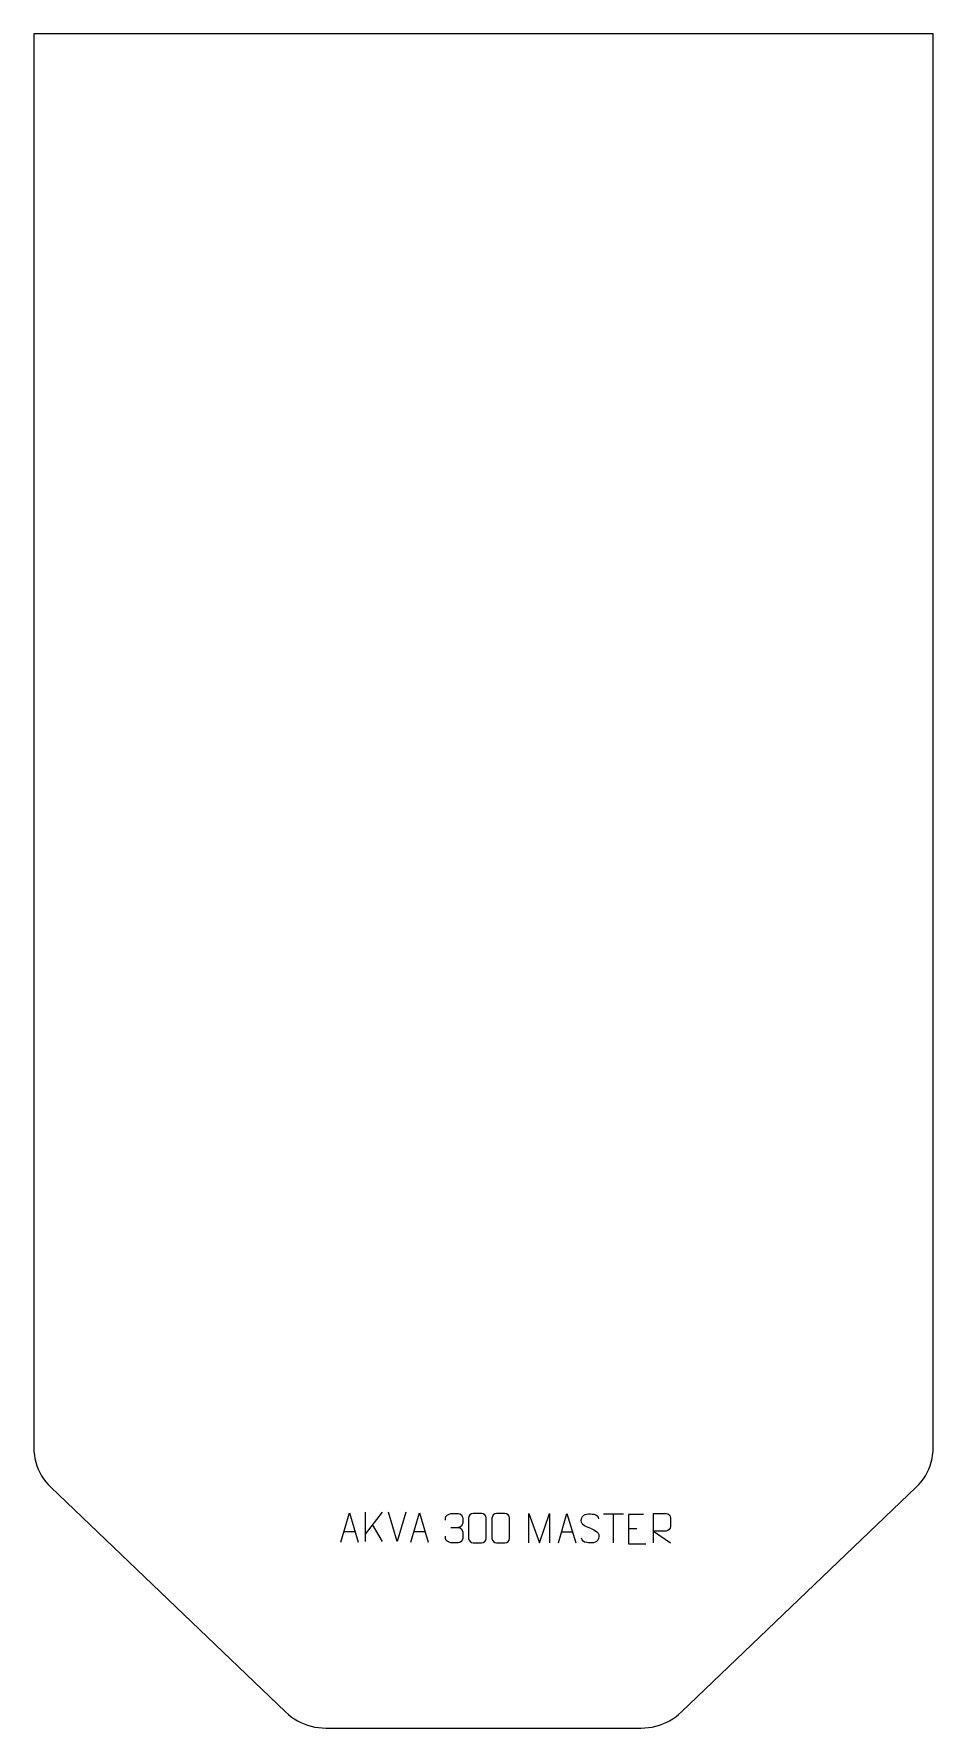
# Model space of a CAD drawing. Header units: millimetres. Extents: x -385 to 385, y -1185 to 265.
import ezdxf

# ---------------------------------------------------------------- set-up
doc = ezdxf.new("R2010")
doc.units = ezdxf.units.MM
doc.header["$MEASUREMENT"] = 0
doc.layers.add('layer 1', color=7, linetype='Continuous')

msp = doc.modelspace()

# ---------------------------------------------------------------- linework, layer by layer
at = {"layer": 'layer 1', "color": 242, "lineweight": 9}
msp.add_open_spline([(379.9012, -966.2433), (379.9012, -966.2433), (378.3775, -969.0009), (378.3775, -969.0009), (378.3775, -969.0009), (378.3775, -969.0009), (376.6733, -971.6482), (376.6733, -971.6482), (376.6733, -971.6482), (376.6733, -971.6482), (374.7936, -974.1757), (374.7936, -974.1757), (374.7936, -974.1757), (374.7936, -974.1757), (372.749, -976.5716), (372.749, -976.5716), (372.749, -976.5716), (372.749, -976.5716), (370.5467, -978.8236), (370.5467, -978.8236), (370.5467, -978.8236), (370.5467, -978.8236), (169.4529, -1171.1741), (169.4529, -1171.1741), (169.4529, -1171.1741), (169.4529, -1171.1741), (167.0941, -1173.2915), (167.0941, -1173.2915), (167.0941, -1173.2915), (167.0941, -1173.2915), (164.6054, -1175.2536), (164.6054, -1175.2536), (164.6054, -1175.2536), (164.6054, -1175.2536), (161.9965, -1177.0549), (161.9965, -1177.0549), (161.9965, -1177.0549), (161.9965, -1177.0549), (159.2798, -1178.6853), (159.2798, -1178.6853), (159.2798, -1178.6853), (159.2798, -1178.6853), (156.4638, -1180.1411), (156.4638, -1180.1411), (156.4638, -1180.1411), (156.4638, -1180.1411), (153.5619, -1181.4134), (153.5619, -1181.4134), (153.5619, -1181.4134), (153.5619, -1181.4134), (150.5839, -1182.4998), (150.5839, -1182.4998), (150.5839, -1182.4998), (150.5839, -1182.4998), (147.543, -1183.3955), (147.543, -1183.3955), (147.543, -1183.3955), (147.543, -1183.3955), (144.4516, -1184.095), (144.4516, -1184.095), (144.4516, -1184.095), (144.4516, -1184.095), (141.323, -1184.5963), (141.323, -1184.5963), (141.323, -1184.5963), (141.323, -1184.5963), (138.1676, -1184.8982), (138.1676, -1184.8982), (138.1676, -1184.8982), (138.1676, -1184.8982), (135.0003, -1184.9995), (135.0003, -1184.9995), (135.0003, -1184.9995), (135.0003, -1184.9995), (-135, -1184.9995), (-135, -1184.9995), (-135, -1184.9995), (-135, -1184.9995), (-138.1676, -1184.8982), (-138.1676, -1184.8982), (-138.1676, -1184.8982), (-138.1676, -1184.8982), (-141.3227, -1184.5963), (-141.3227, -1184.5963), (-141.3227, -1184.5963), (-141.3227, -1184.5963), (-144.4516, -1184.095), (-144.4516, -1184.095), (-144.4516, -1184.095), (-144.4516, -1184.095), (-147.543, -1183.3955), (-147.543, -1183.3955), (-147.543, -1183.3955), (-147.543, -1183.3955), (-150.5839, -1182.4998), (-150.5839, -1182.4998), (-150.5839, -1182.4998), (-150.5839, -1182.4998), (-153.5607, -1181.4134), (-153.5607, -1181.4134), (-153.5607, -1181.4134), (-153.5607, -1181.4134), (-156.4638, -1180.1411), (-156.4638, -1180.1411), (-156.4638, -1180.1411), (-156.4638, -1180.1411), (-159.2798, -1178.6853), (-159.2798, -1178.6853), (-159.2798, -1178.6853), (-159.2798, -1178.6853), (-161.9965, -1177.0549), (-161.9965, -1177.0549), (-161.9965, -1177.0549), (-161.9965, -1177.0549), (-164.6054, -1175.2536), (-164.6054, -1175.2536), (-164.6054, -1175.2536), (-164.6054, -1175.2536), (-167.0941, -1173.2915), (-167.0941, -1173.2915), (-167.0941, -1173.2915), (-167.0941, -1173.2915), (-169.4529, -1171.1741), (-169.4529, -1171.1741), (-169.4529, -1171.1741), (-169.4529, -1171.1741), (-370.5464, -978.8236), (-370.5464, -978.8236), (-370.5464, -978.8236), (-370.5464, -978.8236), (-372.7487, -976.5716), (-372.7487, -976.5716), (-372.7487, -976.5716), (-372.7487, -976.5716), (-374.7936, -974.1757), (-374.7936, -974.1757), (-374.7936, -974.1757), (-374.7936, -974.1757), (-376.6721, -971.6482), (-376.6721, -971.6482), (-376.6721, -971.6482), (-376.6721, -971.6482), (-378.3775, -969.0009), (-378.3775, -969.0009), (-378.3775, -969.0009), (-378.3775, -969.0009), (-379.9012, -966.2433), (-379.9012, -966.2433), (-379.9012, -966.2433), (-379.9012, -966.2433), (-381.2353, -963.3908), (-381.2353, -963.3908), (-381.2353, -963.3908), (-381.2353, -963.3908), (-382.3746, -960.4549), (-382.3746, -960.4549), (-382.3746, -960.4549), (-382.3746, -960.4549), (-383.3131, -957.448), (-383.3131, -957.448), (-383.3131, -957.448), (-383.3131, -957.448), (-384.0491, -954.3855), (-384.0491, -954.3855), (-384.0491, -954.3855), (-384.0491, -954.3855), (-384.5757, -951.2809), (-384.5757, -951.2809), (-384.5757, -951.2809), (-384.5757, -951.2809), (-384.8942, -948.1464), (-384.8942, -948.1464), (-384.8942, -948.1464), (-384.8942, -948.1464), (-384.9998, -944.9987), (-384.9998, -944.9987), (-384.9998, -944.9987), (-384.9998, -944.9987), (-384.9998, 265.0002), (-384.9998, 265.0002), (-384.9998, 265.0002), (-384.9998, 265.0002), (384.9998, 265.0002), (384.9998, 265.0002), (384.9998, 265.0002), (384.9998, 265.0002), (384.9998, -944.9987), (384.9998, -944.9987), (384.9998, -944.9987), (384.9998, -944.9987), (384.893, -948.1464), (384.893, -948.1464), (384.893, -948.1464), (384.893, -948.1464), (384.5757, -951.2809), (384.5757, -951.2809), (384.5757, -951.2809), (384.5757, -951.2809), (384.0491, -954.3855), (384.0491, -954.3855), (384.0491, -954.3855), (384.0491, -954.3855), (383.3143, -957.448), (383.3143, -957.448), (383.3143, -957.448), (383.3143, -957.448), (382.3746, -960.4549), (382.3746, -960.4549), (382.3746, -960.4549), (382.3746, -960.4549), (381.2353, -963.3908), (381.2353, -963.3908), (381.2353, -963.3908), (381.2353, -963.3908), (379.9012, -966.2433), (379.9012, -966.2433)], degree=3, knots=[0, 0, 0, 0, 0.018181818, 0.018181818, 0.018181818, 0.018181818, 0.036363636, 0.036363636, 0.036363636, 0.036363636, 0.054545455, 0.054545455, 0.054545455, 0.054545455, 0.072727273, 0.072727273, 0.072727273, 0.072727273, 0.090909091, 0.090909091, 0.090909091, 0.090909091, 0.109090909, 0.109090909, 0.109090909, 0.109090909, 0.127272727, 0.127272727, 0.127272727, 0.127272727, 0.145454545, 0.145454545, 0.145454545, 0.145454545, 0.163636364, 0.163636364, 0.163636364, 0.163636364, 0.181818182, 0.181818182, 0.181818182, 0.181818182, 0.2, 0.2, 0.2, 0.2, 0.218181818, 0.218181818, 0.218181818, 0.218181818, 0.236363636, 0.236363636, 0.236363636, 0.236363636, 0.254545455, 0.254545455, 0.254545455, 0.254545455, 0.272727273, 0.272727273, 0.272727273, 0.272727273, 0.290909091, 0.290909091, 0.290909091, 0.290909091, 0.309090909, 0.309090909, 0.309090909, 0.309090909, 0.327272727, 0.327272727, 0.327272727, 0.327272727, 0.345454545, 0.345454545, 0.345454545, 0.345454545, 0.363636364, 0.363636364, 0.363636364, 0.363636364, 0.381818182, 0.381818182, 0.381818182, 0.381818182, 0.4, 0.4, 0.4, 0.4, 0.418181818, 0.418181818, 0.418181818, 0.418181818, 0.436363636, 0.436363636, 0.436363636, 0.436363636, 0.454545455, 0.454545455, 0.454545455, 0.454545455, 0.472727273, 0.472727273, 0.472727273, 0.472727273, 0.490909091, 0.490909091, 0.490909091, 0.490909091, 0.509090909, 0.509090909, 0.509090909, 0.509090909, 0.527272727, 0.527272727, 0.527272727, 0.527272727, 0.545454545, 0.545454545, 0.545454545, 0.545454545, 0.563636364, 0.563636364, 0.563636364, 0.563636364, 0.581818182, 0.581818182, 0.581818182, 0.581818182, 0.6, 0.6, 0.6, 0.6, 0.618181818, 0.618181818, 0.618181818, 0.618181818, 0.636363636, 0.636363636, 0.636363636, 0.636363636, 0.654545455, 0.654545455, 0.654545455, 0.654545455, 0.672727273, 0.672727273, 0.672727273, 0.672727273, 0.690909091, 0.690909091, 0.690909091, 0.690909091, 0.709090909, 0.709090909, 0.709090909, 0.709090909, 0.727272727, 0.727272727, 0.727272727, 0.727272727, 0.745454545, 0.745454545, 0.745454545, 0.745454545, 0.763636364, 0.763636364, 0.763636364, 0.763636364, 0.781818182, 0.781818182, 0.781818182, 0.781818182, 0.8, 0.8, 0.8, 0.8, 0.818181818, 0.818181818, 0.818181818, 0.818181818, 0.836363636, 0.836363636, 0.836363636, 0.836363636, 0.854545455, 0.854545455, 0.854545455, 0.854545455, 0.872727273, 0.872727273, 0.872727273, 0.872727273, 0.890909091, 0.890909091, 0.890909091, 0.890909091, 0.909090909, 0.909090909, 0.909090909, 0.909090909, 0.927272727, 0.927272727, 0.927272727, 0.927272727, 0.945454545, 0.945454545, 0.945454545, 0.945454545, 0.963636364, 0.963636364, 0.963636364, 0.963636364, 1, 1, 1, 1], dxfattribs=at)
at = {"layer": 'layer 1', "color": 250, "lineweight": 9}
for points in [[(-101.2341, -1000.3171), (-101.2341, -1000.3171), (-101.2341, -1025.2707), (-101.2341, -1025.2707)], [(-86.8579, -1000.3171), (-86.8579, -1000.3171), (-101.2341, -1018.9568), (-101.2341, -1018.9568)], [(-73.8833, -1025.2707), (-73.8833, -1025.2707), (-81.2051, -1000.3171), (-81.2051, -1000.3171)], [(-66.5614, -1000.3171), (-66.5614, -1000.3171), (-73.8832, -1025.2707), (-73.8832, -1025.2707)], [(-86.5326, -1025.1749), (-86.5326, -1025.1749), (-95.0031, -1010.8613), (-95.0031, -1010.8613)], [(-27.853, -1013.3617), (-27.853, -1013.3617), (-21.6566, -1013.3617), (-21.6566, -1013.3617)], [(102.7734, -1001.6295), (102.7734, -1001.6295), (119.7606, -1001.6295), (119.7606, -1001.6295)], [(111.2672, -1026.5595), (111.2672, -1026.5595), (111.2672, -1001.606), (111.2672, -1001.606)], [(124.0989, -1014.0828), (124.0989, -1014.0828), (131.267, -1014.0828), (131.267, -1014.0828)], [(-119.5027, -1016.589), (-119.5027, -1016.589), (-110.007, -1016.589), (-110.007, -1016.589)], [(-59.5027, -1016.589), (-59.5027, -1016.589), (-50.007, -1016.589), (-50.007, -1016.589)], [(66.839, -1017.1363), (66.839, -1017.1363), (76.3347, -1017.1363), (76.3347, -1017.1363)]]:
    msp.add_open_spline(points, degree=3, dxfattribs=at)
for points, knots in [([(-122.2253, -1025.8384), (-122.2253, -1025.8384), (-114.8543, -1000.8849), (-114.8543, -1000.8849), (-114.8543, -1000.8849), (-114.8543, -1000.8849), (-107.2844, -1025.8384), (-107.2844, -1025.8384)], [0, 0, 0, 0, 0.333333333, 0.333333333, 0.333333333, 0.333333333, 1, 1, 1, 1]), ([(-62.2253, -1025.8384), (-62.2253, -1025.8384), (-54.8543, -1000.8849), (-54.8543, -1000.8849), (-54.8543, -1000.8849), (-54.8543, -1000.8849), (-47.2844, -1025.8384), (-47.2844, -1025.8384)], [0, 0, 0, 0, 0.333333333, 0.333333333, 0.333333333, 0.333333333, 1, 1, 1, 1]), ([(-32.5627, -1007.1165), (-32.5627, -1007.1165), (-32.5627, -1005.2593), (-32.5627, -1005.2593), (-32.5627, -1005.2593), (-32.577, -1003.5174), (-29.9125, -1001.3993), (-27.8534, -1001.422), (-27.8534, -1001.422), (-25.7893, -1001.422), (-23.7253, -1001.422), (-21.6616, -1001.422), (-21.6616, -1001.422), (-19.4671, -1001.4132), (-17.8688, -1003.26), (-17.8244, -1005.1721), (-17.8244, -1005.1721), (-17.8248, -1006.6072), (-17.8248, -1008.0423), (-17.8244, -1009.4778), (-17.8244, -1009.4778), (-17.873, -1011.1313), (-19.4756, -1013.3613), (-21.6739, -1013.3513), (-21.6739, -1013.3513), (-19.4702, -1013.3625), (-17.8622, -1015.1657), (-17.8082, -1017.2252), (-17.8082, -1017.2252), (-17.8086, -1019.0099), (-17.8086, -1020.7946), (-17.8082, -1022.5797), (-17.8082, -1022.5797), (-17.7981, -1024.6411), (-19.853, -1026.4042), (-21.6739, -1026.3961), (-21.6739, -1026.3961), (-23.7392, -1026.3958), (-25.8044, -1026.3958), (-27.87, -1026.3961), (-27.87, -1026.3961), (-30.0386, -1026.3846), (-32.5696, -1023.9844), (-32.5882, -1022.5226), (-32.5882, -1022.5226), (-32.5882, -1022.5226), (-32.5882, -1020.614), (-32.5882, -1020.614)], [0, 0, 0, 0, 0.076923077, 0.076923077, 0.076923077, 0.076923077, 0.153846154, 0.153846154, 0.153846154, 0.153846154, 0.230769231, 0.230769231, 0.230769231, 0.230769231, 0.307692308, 0.307692308, 0.307692308, 0.307692308, 0.384615385, 0.384615385, 0.384615385, 0.384615385, 0.461538462, 0.461538462, 0.461538462, 0.461538462, 0.538461538, 0.538461538, 0.538461538, 0.538461538, 0.615384615, 0.615384615, 0.615384615, 0.615384615, 0.692307692, 0.692307692, 0.692307692, 0.692307692, 0.769230769, 0.769230769, 0.769230769, 0.769230769, 0.846153846, 0.846153846, 0.846153846, 0.846153846, 1, 1, 1, 1]), ([(-8.7788, -1001.4097), (-6.4127, -1001.4097), (-4.0462, -1001.4097), (-1.6797, -1001.4097), (-1.6797, -1001.4097), (0.3008, -1001.3741), (2.3268, -1002.8684), (2.3539, -1005.3105), (2.3539, -1005.3105), (2.3535, -1011.0679), (2.3535, -1016.8257), (2.3539, -1022.5839), (2.3539, -1022.5839), (2.2118, -1024.9115), (0.5054, -1026.3938), (-1.6797, -1026.4046), (-1.6797, -1026.4046), (-4.0521, -1026.4042), (-6.4245, -1026.4042), (-8.7965, -1026.4046), (-8.7965, -1026.4046), (-10.755, -1026.5102), (-12.7614, -1024.6223), (-12.75, -1022.6013), (-12.75, -1022.6013), (-12.7496, -1016.8207), (-12.7496, -1011.0404), (-12.75, -1005.2606), (-12.75, -1005.2606), (-12.7457, -1003.1186), (-10.9686, -1001.3961), (-8.7788, -1001.4097)], [0, 0, 0, 0, 0.111111111, 0.111111111, 0.111111111, 0.111111111, 0.222222222, 0.222222222, 0.222222222, 0.222222222, 0.333333333, 0.333333333, 0.333333333, 0.333333333, 0.444444444, 0.444444444, 0.444444444, 0.444444444, 0.555555556, 0.555555556, 0.555555556, 0.555555556, 0.666666667, 0.666666667, 0.666666667, 0.666666667, 0.777777778, 0.777777778, 0.777777778, 0.777777778, 1, 1, 1, 1]), ([(11.2212, -1001.4097), (13.5873, -1001.4097), (15.9538, -1001.4097), (18.3203, -1001.4097), (18.3203, -1001.4097), (20.3008, -1001.3741), (22.3268, -1002.8684), (22.3539, -1005.3105), (22.3539, -1005.3105), (22.3535, -1011.0679), (22.3535, -1016.8257), (22.3539, -1022.5839), (22.3539, -1022.5839), (22.2118, -1024.9115), (20.5054, -1026.3938), (18.3203, -1026.4046), (18.3203, -1026.4046), (15.9479, -1026.4042), (13.5755, -1026.4042), (11.2035, -1026.4046), (11.2035, -1026.4046), (9.245, -1026.5102), (7.2386, -1024.6223), (7.25, -1022.6013), (7.25, -1022.6013), (7.2504, -1016.8207), (7.2504, -1011.0404), (7.25, -1005.2606), (7.25, -1005.2606), (7.2543, -1003.1186), (9.0314, -1001.3961), (11.2212, -1001.4097)], [0, 0, 0, 0, 0.111111111, 0.111111111, 0.111111111, 0.111111111, 0.222222222, 0.222222222, 0.222222222, 0.222222222, 0.333333333, 0.333333333, 0.333333333, 0.333333333, 0.444444444, 0.444444444, 0.444444444, 0.444444444, 0.555555556, 0.555555556, 0.555555556, 0.555555556, 0.666666667, 0.666666667, 0.666666667, 0.666666667, 0.777777778, 0.777777778, 0.777777778, 0.777777778, 1, 1, 1, 1]), ([(38.9594, -1026.3879), (38.9594, -1026.3879), (38.9594, -1001.43), (38.9594, -1001.43), (38.9594, -1001.43), (38.9594, -1001.43), (47.8845, -1026.3879), (47.8845, -1026.3879), (47.8845, -1026.3879), (47.8845, -1026.3879), (56.6444, -1001.4305), (56.6444, -1001.4305), (56.6444, -1001.4305), (56.6444, -1001.4305), (56.6444, -1026.3879), (56.6444, -1026.3879)], [0, 0, 0, 0, 0.2, 0.2, 0.2, 0.2, 0.4, 0.4, 0.4, 0.4, 0.6, 0.6, 0.6, 0.6, 1, 1, 1, 1]), ([(64.1164, -1026.3857), (64.1164, -1026.3857), (71.4874, -1001.4322), (71.4874, -1001.4322), (71.4874, -1001.4322), (71.4874, -1001.4322), (79.0573, -1026.3857), (79.0573, -1026.3857)], [0, 0, 0, 0, 0.333333333, 0.333333333, 0.333333333, 0.333333333, 1, 1, 1, 1]), ([(91.2724, -1013.9089), (87.0241, -1012.4385), (82.116, -1010.6427), (84.1211, -1005.1224), (84.1211, -1005.1224), (85.6246, -1000.9825), (90.8382, -1001.371), (94.4418, -1001.9721), (94.4418, -1001.9721), (97.3024, -1002.4493), (98.1671, -1003.6625), (98.4777, -1005.7466)], [0, 0, 0, 0, 0.25, 0.25, 0.25, 0.25, 0.5, 0.5, 0.5, 0.5, 1, 1, 1, 1]), ([(91.2724, -1013.909), (95.291, -1015.5557), (100.3205, -1017.444), (98.4865, -1022.8043), (98.4865, -1022.8043), (97.0267, -1027.0707), (92.1159, -1026.814), (88.3898, -1026.2593), (88.3898, -1026.2593), (85.6398, -1025.8495), (84.4189, -1024.636), (84.0409, -1022.5238)], [0, 0, 0, 0, 0.25, 0.25, 0.25, 0.25, 0.5, 0.5, 0.5, 0.5, 1, 1, 1, 1]), ([(136.9728, -1002.2031), (136.9728, -1002.2031), (124.0989, -1002.2031), (124.0989, -1002.2031), (124.0989, -1002.2031), (124.0989, -1002.2031), (124.0989, -1027.1567), (124.0989, -1027.1567), (124.0989, -1027.1567), (124.0989, -1027.1567), (138.9647, -1027.1567), (138.9647, -1027.1567)], [0, 0, 0, 0, 0.25, 0.25, 0.25, 0.25, 0.5, 0.5, 0.5, 0.5, 1, 1, 1, 1]), ([(145.5247, -1026.4056), (145.5247, -1026.4056), (145.5247, -1001.4521), (145.5247, -1001.4521), (145.5247, -1001.4521), (149.1195, -1001.4521), (152.715, -1001.4521), (156.3102, -1001.4521), (156.3102, -1001.4521), (158.6355, -1001.4898), (160.1928, -1002.9798), (160.1887, -1005.3462), (160.1887, -1005.3462), (160.1883, -1007.3817), (160.1883, -1010.4411), (160.1887, -1012.4771), (160.1887, -1012.4771), (160.1822, -1014.3526), (158.3699, -1016.2944), (156.3604, -1016.3135), (156.3604, -1016.3135), (156.3604, -1016.3135), (145.5247, -1016.3135), (145.5247, -1016.3135), (145.5247, -1016.3135), (145.5247, -1016.3135), (160.1794, -1026.4056), (160.1794, -1026.4056)], [0, 0, 0, 0, 0.125, 0.125, 0.125, 0.125, 0.25, 0.25, 0.25, 0.25, 0.375, 0.375, 0.375, 0.375, 0.5, 0.5, 0.5, 0.5, 0.625, 0.625, 0.625, 0.625, 0.75, 0.75, 0.75, 0.75, 1, 1, 1, 1])]:
    msp.add_open_spline(points, degree=3, knots=knots, dxfattribs=at)

doc.saveas('drawing.dxf')
